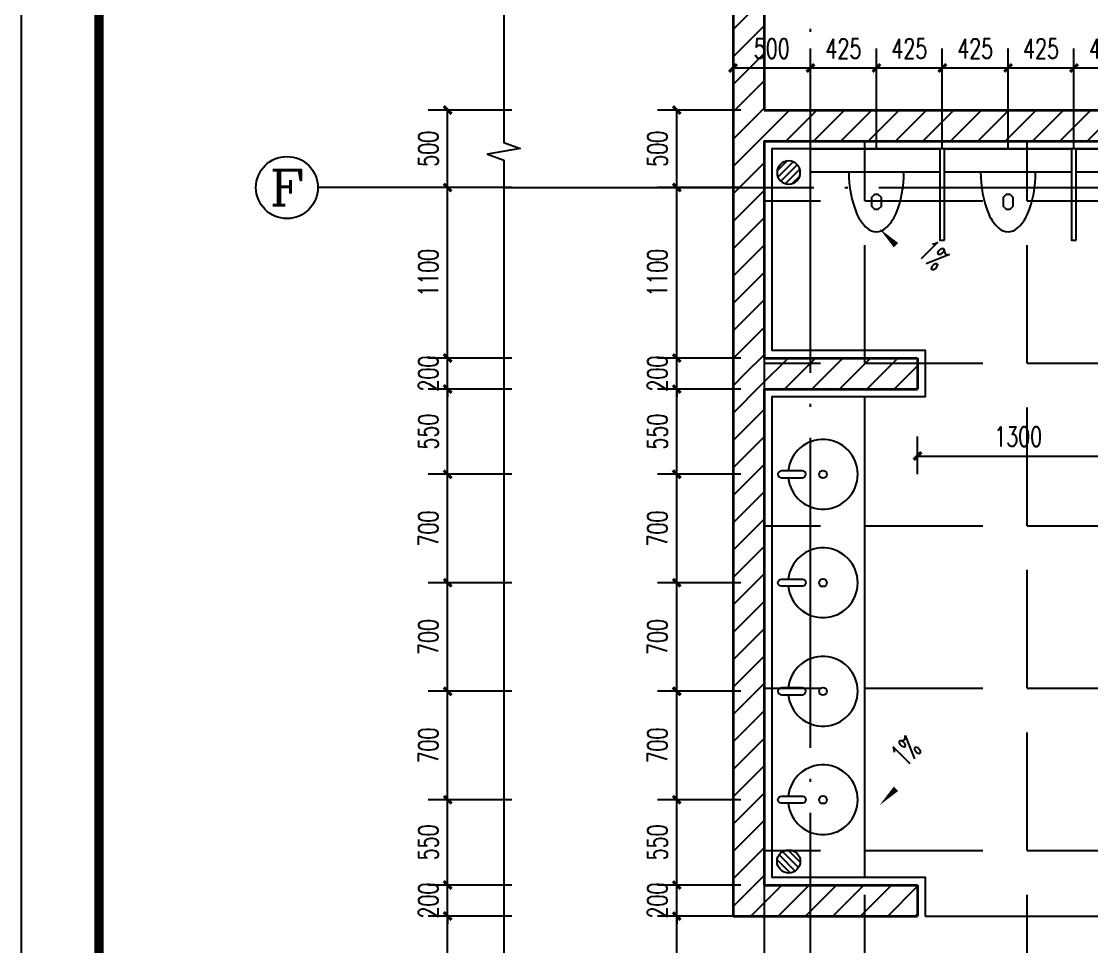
# Model space of a CAD drawing. Header units: millimetres. Extents: x 434053 to 1059003, y -2417481 to 936527.
# Drawn here: x 528801 to 535707, y -2122683 to -2116714 of the extents above; entities that cross this region are included whole.
import ezdxf
from ezdxf.enums import TextEntityAlignment as Align

# ---------------------------------------------------------------- set-up
doc = ezdxf.new("R2010")
doc.units = ezdxf.units.MM
doc.header["$LTSCALE"] = 1000
doc.header["$MEASUREMENT"] = 0
doc.linetypes.add('DOTE', pattern=[2.42, 2, -0.2, 0.02, -0.2])
doc.layers.get('Defpoints').update_dxf_attribs({"color": 6})
for name, color, linetype in [('A-ANNO-DIMS', 3, 'Continuous'), ('A-ANNO-TTLB', 7, 'Continuous'), ('A-AXIS', 16, 'DOTE'), ('A-WALL-PATT', 8, 'Continuous'), ('AXIS', 3, 'Continuous'), ('AXIS_TEXT', 7, 'Continuous'), ('DIM_SYMB', 3, 'Continuous'), ('fur2023', 252, 'Continuous'), ('PUB_TEXT', 7, 'Continuous'), ('STAIR', 2, 'Continuous'), ('建筑-楼板开洞', 251, 'Continuous')]:
    doc.layers.add(name, color=color, linetype=linetype)
doc.layers.add('A-WALL', color=5, linetype='Continuous', lineweight=35)
doc.styles.add('_TCH_AXIS', font='COMPLEX', dxfattribs={"bigfont": 'GBCBIG'})
doc.styles.add('_TCH_DIM', font='SIMPLEX.shx', dxfattribs={"width": 0.8, "height": 3, "bigfont": 'GBCBIG.shx'})
doc.styles.add('_TCH_DIM_T3', font='SIMPLEX', dxfattribs={"width": 0.705882, "bigfont": 'GBCBIG'})
doc.styles.add('COMPLEX', font='COMPLEX')
doc.dimstyles.new('_TCH_ARCH&&50', dxfattribs={"dimtxt": 127.5, "dimasz": 50, "dimexe": 125, "dimexo": 150, "dimgap": 61.25, "dimtad": 1, "dimdec": 0, "dimzin": 0, "dimdsep": 46, "dimtxsty": '_TCH_DIM_T3', "dimblk": 'ARCHTICK', "dimcen": 0.09, "dimclrt": 7, "dimazin": 2, "dimtfac": 1, "dimtdec": 0, "dimtix": 1, "dimtmove": 2, "dimatfit": 3, "dimfxl": 1, "dimtolj": 1, "dimtzin": 0, "dimarcsym": 0})
pattern_1 = [(45, (-1713816.56, -1462893.01), (-88.388383, 88.388383), [])]

# ---------------------------------------------------------------- blocks, each defined once
blk = doc.blocks.new('asdfdfsdh')
at = {"layer": 'A-ANNO-TTLB'}
blk.add_lwpolyline([(0, 42050), (29700, 42050), (29700, 0), (0, 0)], close=True, dxfattribs=at)
at = {"layer": 'A-ANNO-TTLB', "const_width": 60}
blk.add_lwpolyline([(500, 40800), (500, 500), (29200, 500), (29200, 40800)], close=True, dxfattribs=at)
blk = doc.blocks.new('dgsdgadffA$C0C2312E7')
blk.add_lwpolyline([(177.5, 0, 0.098836), (125.5, 272.2, 0.0609), (125.5, 272.2, 0.102065), (59, 362.4, 0.185058), (0, 385, 0.185058), (-59, 362.4, 0.102065), (-125.5, 272.2, 0.0609), (-125.5, 272.2, 0.098836), (-177.5, 0)], format="xyb", close=True)
blk.add_lwpolyline([(30, 162.5), (10, 142.5), (-10, 142.5), (-30, 162.5), (-30, 222.5), (-10, 242.5), (10, 242.5), (30, 222.5)], close=True)
blk = doc.blocks.new('adfadfd')
at = {"layer": 'fur2023'}
blk.add_line((-4625.1, 19770), (-3425.1, 19770), dxfattribs=at)
blk.add_lwpolyline([(-265.1, 24720), (-5615.1, 24720), (-5615.1, 23420), (-4625.1, 23420), (-4625.1, 23120), (-5615.1, 23120), (-5615.1, 20020), (-4625.1, 20020), (-4625.1, 19770)], dxfattribs=at)
for points in [[(-5365.1, 24720), (-4530.1, 24720), (-4530.1, 24570), (-5365.1, 24570)], [(-4500.1, 24130), (-4500.1, 24720), (-4530.1, 24720), (-4530.1, 24130)], [(-4500.1, 24720), (-3680.1, 24720), (-3680.1, 24570), (-4500.1, 24570)], [(-3650.1, 24130), (-3650.1, 24720), (-3680.1, 24720), (-3680.1, 24130)], [(-3650.1, 24720), (-2830.1, 24720), (-2830.1, 24570), (-3650.1, 24570)], [(-5615.1, 20020), (-5015.1, 20020), (-5015.1, 23120), (-5615.1, 23120)]]:
    blk.add_lwpolyline(points, close=True, dxfattribs=at)
for points in [[(-5552.6, 22597.5), (-5417.6, 22597.5, 1), (-5417.6, 22642.5), (-5552.6, 22642.5, 1)], [(-5552.6, 21942.5), (-5417.6, 21942.5, -1), (-5417.6, 21897.5), (-5552.6, 21897.5, -1)], [(-5552.6, 21197.5), (-5417.6, 21197.5, 1), (-5417.6, 21242.5), (-5552.6, 21242.5, 1)], [(-5552.6, 20542.5), (-5417.6, 20542.5, -1), (-5417.6, 20497.5), (-5552.6, 20497.5, -1)]]:
    blk.add_lwpolyline(points, format="xyb", close=True, dxfattribs=at)
for centre in [(-5285.1, 22620), (-5285.1, 21920), (-5285.1, 21220), (-5285.1, 20520)]:
    blk.add_circle(centre, 25, dxfattribs=at)
for centre in [(-5285.1, 22620), (-5285.1, 21920), (-5285.1, 21220), (-5285.1, 20520)]:
    blk.add_arc(centre, 225, 185.73917, 174.26083, dxfattribs=at)
at = {"layer": 'fur2023', "rotation": 180}
for p in [(-4940.1, 24570), (-4090.1, 24570)]:
    blk.add_blockref('dgsdgadffA$C0C2312E7', p, dxfattribs=at)
blk = doc.blocks.new('_AXISO')
blk.add_circle((0, 0), 0.5)
at = {"layer": 'AXIS_TEXT', "style": 'COMPLEX', "width": 1.041667}
blk.add_attdef('A', text='', height=0.56, dxfattribs=at).set_placement((-0.25, -0.28), (0.25, -0.28), align=Align.FIT)
blk = doc.blocks.new('adadgsfgh')
at = {"layer": 'A-AXIS'}
for p, q in [((-8450.7, -859), (-8450.7, 16732.8)), ((-10429.1, 14856.3), (626, 14856.3))]:
    blk.add_line(p, q, dxfattribs=at)
at = {"layer": 'AXIS'}
blk.add_line((-10429.1, 14856.3), (-11629.1, 14856.3), dxfattribs=at)
at = {"layer": 'DIM_SYMB'}
blk.add_lwpolyline([(-10429.1, 16732.8), (-10429.1, 15146.2), (-10324.1, 15108), (-10534.1, 15071), (-10429.1, 15033.7), (-10429.1, -859), (-1780.9, -859), (-1742.7, -928.2), (-1705.7, -808.3), (-1668.4, -859), (626, -859), (626, 15033.7), (532.3, 15071), (707, 15103.5), (626, 15146.2), (626, 16732.8), (-1668.4, 16732.8), (-1705.7, 16827.8), (-1742.7, 16654.5), (-1780.9, 16732.8), (-10429.1, 16732.8)], dxfattribs=at)
at = {"layer": 'AXIS'}
ref = blk.add_blockref('_AXISO', (-11829.1, 14856.3), dxfattribs=dict(at, xscale=400, yscale=400, zscale=400))
ref.add_attrib('A', 'F', dxfattribs={"layer": 'AXIS_TEXT', "height": 226.3, "style": '_TCH_AXIS', "width": 1.3125}).set_placement((-11942.2, 14743.1), (-11715.9, 14743.1), align=Align.FIT)
blk = doc.blocks.new('fdshf')
at = {"layer": 'STAIR'}
h = blk.add_hatch(dxfattribs=at)
h.set_pattern_fill('ANSI31', color=8, scale=20, style=0)
h.set_pattern_definition([(45, (-83487.75, 15410.437), (-22.45064, 22.45064), [])])
edge = h.paths.add_edge_path()
edge.add_arc((0, 0), 75, 0, 360)
blk.add_circle((0, 0), 75, dxfattribs=at)
blk = doc.blocks.new('_ArchTick')
at = {"color": 0, "linetype": 'ByBlock', "const_width": 0.4}
blk.add_lwpolyline([(-0.5, -0.5), (0.5, 0.5)], dxfattribs=at)
blk = doc.blocks.new('*D705')
at = {"layer": 'A-ANNO-DIMS', "color": 0, "lineweight": -2, "transparency": 16777216}
for p, q in [((531964.5, -2117286.2), (531426.4, -2117286.2)), ((531551.4, -2117786.2), (531551.4, -2117286.2)), ((531964.5, -2117786.2), (531426.4, -2117786.2))]:
    blk.add_line(p, q, dxfattribs=at)
at = {"layer": 'Defpoints', "color": 0, "transparency": 16777216}
for p in [(531551.4, -2117286.2), (532114.5, -2117286.2), (532114.5, -2117786.2)]:
    blk.add_point(p, dxfattribs=at)
at = {"layer": 'A-ANNO-DIMS', "color": 0, "lineweight": -2, "transparency": 16777216, "xscale": 50, "yscale": 50, "zscale": 50}
for p, rotation in [((531551.4, -2117286.2), 90), ((531551.4, -2117786.2), 270)]:
    blk.add_blockref('_ArchTick', p, dxfattribs=dict(at, rotation=rotation))
at = {"layer": 'A-ANNO-DIMS', "color": 7, "transparency": 16777216, "insert": (531426.4, -2117536.2), "char_height": 127.5, "attachment_point": 5, "rotation": 90, "style": '_TCH_DIM_T3'}
blk.add_mtext('\\A1;500', dxfattribs=at)
blk = doc.blocks.new('*D706')
at = {"layer": 'A-ANNO-DIMS', "color": 0, "lineweight": -2, "transparency": 16777216}
for p, q in [((531964.5, -2117786.2), (531426.4, -2117786.2)), ((531551.4, -2118886.2), (531551.4, -2117786.2)), ((531964.5, -2118886.2), (531426.4, -2118886.2))]:
    blk.add_line(p, q, dxfattribs=at)
at = {"layer": 'Defpoints', "color": 0, "transparency": 16777216}
for p in [(531551.4, -2117786.2), (532114.5, -2117786.2), (532114.5, -2118886.2)]:
    blk.add_point(p, dxfattribs=at)
at = {"layer": 'A-ANNO-DIMS', "color": 0, "lineweight": -2, "transparency": 16777216, "xscale": 50, "yscale": 50, "zscale": 50}
for p, rotation in [((531551.4, -2117786.2), 90), ((531551.4, -2118886.2), 270)]:
    blk.add_blockref('_ArchTick', p, dxfattribs=dict(at, rotation=rotation))
at = {"layer": 'A-ANNO-DIMS', "color": 7, "transparency": 16777216, "insert": (531426.4, -2118336.2), "char_height": 127.5, "attachment_point": 5, "rotation": 90, "style": '_TCH_DIM_T3'}
blk.add_mtext('\\A1;1100', dxfattribs=at)
blk = doc.blocks.new('*D707')
at = {"layer": 'A-ANNO-DIMS', "color": 0, "lineweight": -2, "transparency": 16777216}
for p, q in [((531551.4, -2118886.2), (531551.4, -2118836.2)), ((531964.5, -2118886.2), (531426.4, -2118886.2)), ((531551.4, -2119086.2), (531551.4, -2118886.2)), ((531964.5, -2119086.2), (531426.4, -2119086.2)), ((531551.4, -2119086.2), (531551.4, -2119136.2))]:
    blk.add_line(p, q, dxfattribs=at)
at = {"layer": 'Defpoints', "color": 0, "transparency": 16777216}
for p in [(531551.4, -2118886.2), (532114.5, -2118886.2), (532114.5, -2119086.2)]:
    blk.add_point(p, dxfattribs=at)
at = {"layer": 'A-ANNO-DIMS', "color": 0, "lineweight": -2, "transparency": 16777216, "xscale": 50, "yscale": 50, "zscale": 50}
for p, rotation in [((531551.4, -2118886.2), 270), ((531551.4, -2119086.2), 90)]:
    blk.add_blockref('_ArchTick', p, dxfattribs=dict(at, rotation=rotation))
at = {"layer": 'A-ANNO-DIMS', "color": 7, "transparency": 16777216, "insert": (531426.4, -2118986.2), "char_height": 127.5, "attachment_point": 5, "rotation": 90, "style": '_TCH_DIM_T3'}
blk.add_mtext('\\A1;200', dxfattribs=at)
blk = doc.blocks.new('*D708')
at = {"layer": 'A-ANNO-DIMS', "color": 0, "lineweight": -2, "transparency": 16777216}
for p, q in [((531964.5, -2119086.2), (531426.4, -2119086.2)), ((531551.4, -2119636.2), (531551.4, -2119086.2)), ((531964.5, -2119636.2), (531426.4, -2119636.2))]:
    blk.add_line(p, q, dxfattribs=at)
at = {"layer": 'Defpoints', "color": 0, "transparency": 16777216}
for p in [(531551.4, -2119086.2), (532114.5, -2119086.2), (532114.5, -2119636.2)]:
    blk.add_point(p, dxfattribs=at)
at = {"layer": 'A-ANNO-DIMS', "color": 0, "lineweight": -2, "transparency": 16777216, "xscale": 50, "yscale": 50, "zscale": 50}
for p, rotation in [((531551.4, -2119086.2), 90), ((531551.4, -2119636.2), 270)]:
    blk.add_blockref('_ArchTick', p, dxfattribs=dict(at, rotation=rotation))
at = {"layer": 'A-ANNO-DIMS', "color": 7, "transparency": 16777216, "insert": (531426.4, -2119361.2), "char_height": 127.5, "attachment_point": 5, "rotation": 90, "style": '_TCH_DIM_T3'}
blk.add_mtext('\\A1;550', dxfattribs=at)
blk = doc.blocks.new('*D709')
at = {"layer": 'A-ANNO-DIMS', "color": 0, "lineweight": -2, "transparency": 16777216}
for p, q in [((531964.5, -2119636.2), (531426.4, -2119636.2)), ((531551.4, -2120336.2), (531551.4, -2119636.2)), ((531964.5, -2120336.2), (531426.4, -2120336.2))]:
    blk.add_line(p, q, dxfattribs=at)
at = {"layer": 'Defpoints', "color": 0, "transparency": 16777216}
for p in [(531551.4, -2119636.2), (532114.5, -2119636.2), (532114.5, -2120336.2)]:
    blk.add_point(p, dxfattribs=at)
at = {"layer": 'A-ANNO-DIMS', "color": 0, "lineweight": -2, "transparency": 16777216, "xscale": 50, "yscale": 50, "zscale": 50}
for p, rotation in [((531551.4, -2119636.2), 90), ((531551.4, -2120336.2), 270)]:
    blk.add_blockref('_ArchTick', p, dxfattribs=dict(at, rotation=rotation))
at = {"layer": 'A-ANNO-DIMS', "color": 7, "transparency": 16777216, "insert": (531426.4, -2119986.2), "char_height": 127.5, "attachment_point": 5, "rotation": 90, "style": '_TCH_DIM_T3'}
blk.add_mtext('\\A1;700', dxfattribs=at)
blk = doc.blocks.new('*D710')
at = {"layer": 'A-ANNO-DIMS', "color": 0, "lineweight": -2, "transparency": 16777216}
for p, q in [((531964.5, -2120336.2), (531426.4, -2120336.2)), ((531551.4, -2121036.2), (531551.4, -2120336.2)), ((531964.5, -2121036.2), (531426.4, -2121036.2))]:
    blk.add_line(p, q, dxfattribs=at)
at = {"layer": 'Defpoints', "color": 0, "transparency": 16777216}
for p in [(531551.4, -2120336.2), (532114.5, -2120336.2), (532114.5, -2121036.2)]:
    blk.add_point(p, dxfattribs=at)
at = {"layer": 'A-ANNO-DIMS', "color": 0, "lineweight": -2, "transparency": 16777216, "xscale": 50, "yscale": 50, "zscale": 50}
for p, rotation in [((531551.4, -2120336.2), 90), ((531551.4, -2121036.2), 270)]:
    blk.add_blockref('_ArchTick', p, dxfattribs=dict(at, rotation=rotation))
at = {"layer": 'A-ANNO-DIMS', "color": 7, "transparency": 16777216, "insert": (531426.4, -2120686.2), "char_height": 127.5, "attachment_point": 5, "rotation": 90, "style": '_TCH_DIM_T3'}
blk.add_mtext('\\A1;700', dxfattribs=at)
blk = doc.blocks.new('*D711')
at = {"layer": 'A-ANNO-DIMS', "color": 0, "lineweight": -2, "transparency": 16777216}
for p, q in [((531964.5, -2121036.2), (531426.4, -2121036.2)), ((531551.4, -2121736.2), (531551.4, -2121036.2)), ((531964.5, -2121736.2), (531426.4, -2121736.2))]:
    blk.add_line(p, q, dxfattribs=at)
at = {"layer": 'Defpoints', "color": 0, "transparency": 16777216}
for p in [(531551.4, -2121036.2), (532114.5, -2121036.2), (532114.5, -2121736.2)]:
    blk.add_point(p, dxfattribs=at)
at = {"layer": 'A-ANNO-DIMS', "color": 0, "lineweight": -2, "transparency": 16777216, "xscale": 50, "yscale": 50, "zscale": 50}
for p, rotation in [((531551.4, -2121036.2), 90), ((531551.4, -2121736.2), 270)]:
    blk.add_blockref('_ArchTick', p, dxfattribs=dict(at, rotation=rotation))
at = {"layer": 'A-ANNO-DIMS', "color": 7, "transparency": 16777216, "insert": (531426.4, -2121386.2), "char_height": 127.5, "attachment_point": 5, "rotation": 90, "style": '_TCH_DIM_T3'}
blk.add_mtext('\\A1;700', dxfattribs=at)
blk = doc.blocks.new('*D712')
at = {"layer": 'A-ANNO-DIMS', "color": 0, "lineweight": -2, "transparency": 16777216}
for p, q in [((531964.5, -2121736.2), (531426.4, -2121736.2)), ((531551.4, -2122286.2), (531551.4, -2121736.2)), ((531964.5, -2122286.2), (531426.4, -2122286.2))]:
    blk.add_line(p, q, dxfattribs=at)
at = {"layer": 'Defpoints', "color": 0, "transparency": 16777216}
for p in [(531551.4, -2121736.2), (532114.5, -2121736.2), (532114.5, -2122286.2)]:
    blk.add_point(p, dxfattribs=at)
at = {"layer": 'A-ANNO-DIMS', "color": 0, "lineweight": -2, "transparency": 16777216, "xscale": 50, "yscale": 50, "zscale": 50}
for p, rotation in [((531551.4, -2121736.2), 90), ((531551.4, -2122286.2), 270)]:
    blk.add_blockref('_ArchTick', p, dxfattribs=dict(at, rotation=rotation))
at = {"layer": 'A-ANNO-DIMS', "color": 7, "transparency": 16777216, "insert": (531426.4, -2122011.2), "char_height": 127.5, "attachment_point": 5, "rotation": 90, "style": '_TCH_DIM_T3'}
blk.add_mtext('\\A1;550', dxfattribs=at)
blk = doc.blocks.new('*D713')
at = {"layer": 'A-ANNO-DIMS', "color": 0, "lineweight": -2, "transparency": 16777216}
for p, q in [((531964.5, -2122286.2), (531426.4, -2122286.2)), ((531551.4, -2122286.2), (531551.4, -2122236.2)), ((531551.4, -2122486.2), (531551.4, -2122286.2)), ((531964.5, -2122486.2), (531426.4, -2122486.2)), ((531551.4, -2122486.2), (531551.4, -2122536.2))]:
    blk.add_line(p, q, dxfattribs=at)
at = {"layer": 'Defpoints', "color": 0, "transparency": 16777216}
for p in [(531551.4, -2122286.2), (532114.5, -2122286.2), (532114.5, -2122486.2)]:
    blk.add_point(p, dxfattribs=at)
at = {"layer": 'A-ANNO-DIMS', "color": 0, "lineweight": -2, "transparency": 16777216, "xscale": 50, "yscale": 50, "zscale": 50}
for p, rotation in [((531551.4, -2122286.2), 270), ((531551.4, -2122486.2), 90)]:
    blk.add_blockref('_ArchTick', p, dxfattribs=dict(at, rotation=rotation))
at = {"layer": 'A-ANNO-DIMS', "color": 7, "transparency": 16777216, "insert": (531426.4, -2122386.2), "char_height": 127.5, "attachment_point": 5, "rotation": 90, "style": '_TCH_DIM_T3'}
blk.add_mtext('\\A1;200', dxfattribs=at)
blk = doc.blocks.new('*D714')
at = {"layer": 'A-ANNO-DIMS', "color": 0, "lineweight": -2, "transparency": 16777216}
for p, q in [((531964.5, -2122486.2), (531426.4, -2122486.2)), ((531551.4, -2123736.2), (531551.4, -2122486.2)), ((531964.5, -2123736.2), (531426.4, -2123736.2))]:
    blk.add_line(p, q, dxfattribs=at)
at = {"layer": 'Defpoints', "color": 0, "transparency": 16777216}
for p in [(531551.4, -2122486.2), (532114.5, -2122486.2), (532114.5, -2123736.2)]:
    blk.add_point(p, dxfattribs=at)
at = {"layer": 'A-ANNO-DIMS', "color": 0, "lineweight": -2, "transparency": 16777216, "xscale": 50, "yscale": 50, "zscale": 50}
for p, rotation in [((531551.4, -2122486.2), 90), ((531551.4, -2123736.2), 270)]:
    blk.add_blockref('_ArchTick', p, dxfattribs=dict(at, rotation=rotation))
at = {"layer": 'A-ANNO-DIMS', "color": 7, "transparency": 16777216, "insert": (531426.4, -2123111.2), "char_height": 127.5, "attachment_point": 5, "rotation": 90, "style": '_TCH_DIM_T3'}
blk.add_mtext('\\A1;1250', dxfattribs=at)
blk = doc.blocks.new('*D769')
at = {"layer": 'A-ANNO-DIMS', "color": 0, "lineweight": -2, "transparency": 16777216}
for p, q in [((534582.9, -2119636.2), (534582.9, -2119393.5)), ((535882.9, -2119636.2), (535882.9, -2119393.5)), ((534582.9, -2119518.5), (535882.9, -2119518.5))]:
    blk.add_line(p, q, dxfattribs=at)
at = {"layer": 'Defpoints', "color": 0, "transparency": 16777216}
for p in [(535882.9, -2119518.5), (534582.9, -2119786.2), (535882.9, -2119786.2)]:
    blk.add_point(p, dxfattribs=at)
at = {"layer": 'A-ANNO-DIMS', "color": 0, "lineweight": -2, "transparency": 16777216, "xscale": 50, "yscale": 50, "zscale": 50, "rotation": 180}
blk.add_blockref('_ArchTick', (534582.9, -2119518.5), dxfattribs=at)
at = {"layer": 'A-ANNO-DIMS', "color": 0, "lineweight": -2, "transparency": 16777216, "xscale": 50, "yscale": 50, "zscale": 50}
blk.add_blockref('_ArchTick', (535882.9, -2119518.5), dxfattribs=at)
at = {"layer": 'A-ANNO-DIMS', "color": 7, "transparency": 16777216, "insert": (535232.9, -2119393.5), "char_height": 127.5, "attachment_point": 5, "style": '_TCH_DIM_T3'}
blk.add_mtext('\\A1;1300', dxfattribs=at)
blk = doc.blocks.new('*D783')
at = {"layer": 'A-ANNO-DIMS', "color": 0, "lineweight": -2, "transparency": 16777216}
for p, q in [((533442.9, -2117286.2), (532904.8, -2117286.2)), ((533029.8, -2117786.2), (533029.8, -2117286.2)), ((533442.9, -2117786.2), (532904.8, -2117786.2))]:
    blk.add_line(p, q, dxfattribs=at)
at = {"layer": 'Defpoints', "color": 0, "transparency": 16777216}
for p in [(533029.8, -2117286.2), (533592.9, -2117286.2), (533592.9, -2117786.2)]:
    blk.add_point(p, dxfattribs=at)
at = {"layer": 'A-ANNO-DIMS', "color": 0, "lineweight": -2, "transparency": 16777216, "xscale": 50, "yscale": 50, "zscale": 50}
for p, rotation in [((533029.8, -2117286.2), 90), ((533029.8, -2117786.2), 270)]:
    blk.add_blockref('_ArchTick', p, dxfattribs=dict(at, rotation=rotation))
at = {"layer": 'A-ANNO-DIMS', "color": 7, "transparency": 16777216, "insert": (532904.8, -2117536.2), "char_height": 127.5, "attachment_point": 5, "rotation": 90, "style": '_TCH_DIM_T3'}
blk.add_mtext('\\A1;500', dxfattribs=at)
blk = doc.blocks.new('*D784')
at = {"layer": 'A-ANNO-DIMS', "color": 0, "lineweight": -2, "transparency": 16777216}
for p, q in [((533442.9, -2117786.2), (532904.8, -2117786.2)), ((533029.8, -2118886.2), (533029.8, -2117786.2)), ((533442.9, -2118886.2), (532904.8, -2118886.2))]:
    blk.add_line(p, q, dxfattribs=at)
at = {"layer": 'Defpoints', "color": 0, "transparency": 16777216}
for p in [(533029.8, -2117786.2), (533592.9, -2117786.2), (533592.9, -2118886.2)]:
    blk.add_point(p, dxfattribs=at)
at = {"layer": 'A-ANNO-DIMS', "color": 0, "lineweight": -2, "transparency": 16777216, "xscale": 50, "yscale": 50, "zscale": 50}
for p, rotation in [((533029.8, -2117786.2), 90), ((533029.8, -2118886.2), 270)]:
    blk.add_blockref('_ArchTick', p, dxfattribs=dict(at, rotation=rotation))
at = {"layer": 'A-ANNO-DIMS', "color": 7, "transparency": 16777216, "insert": (532904.8, -2118336.2), "char_height": 127.5, "attachment_point": 5, "rotation": 90, "style": '_TCH_DIM_T3'}
blk.add_mtext('\\A1;1100', dxfattribs=at)
blk = doc.blocks.new('*D785')
at = {"layer": 'A-ANNO-DIMS', "color": 0, "lineweight": -2, "transparency": 16777216}
for p, q in [((533029.8, -2118886.2), (533029.8, -2118836.2)), ((533442.9, -2118886.2), (532904.8, -2118886.2)), ((533029.8, -2119086.2), (533029.8, -2118886.2)), ((533442.9, -2119086.2), (532904.8, -2119086.2)), ((533029.8, -2119086.2), (533029.8, -2119136.2))]:
    blk.add_line(p, q, dxfattribs=at)
at = {"layer": 'Defpoints', "color": 0, "transparency": 16777216}
for p in [(533029.8, -2118886.2), (533592.9, -2118886.2), (533592.9, -2119086.2)]:
    blk.add_point(p, dxfattribs=at)
at = {"layer": 'A-ANNO-DIMS', "color": 0, "lineweight": -2, "transparency": 16777216, "xscale": 50, "yscale": 50, "zscale": 50}
for p, rotation in [((533029.8, -2118886.2), 270), ((533029.8, -2119086.2), 90)]:
    blk.add_blockref('_ArchTick', p, dxfattribs=dict(at, rotation=rotation))
at = {"layer": 'A-ANNO-DIMS', "color": 7, "transparency": 16777216, "insert": (532904.8, -2118986.2), "char_height": 127.5, "attachment_point": 5, "rotation": 90, "style": '_TCH_DIM_T3'}
blk.add_mtext('\\A1;200', dxfattribs=at)
blk = doc.blocks.new('*D786')
at = {"layer": 'A-ANNO-DIMS', "color": 0, "lineweight": -2, "transparency": 16777216}
for p, q in [((533442.9, -2119086.2), (532904.8, -2119086.2)), ((533029.8, -2119636.2), (533029.8, -2119086.2)), ((533442.9, -2119636.2), (532904.8, -2119636.2))]:
    blk.add_line(p, q, dxfattribs=at)
at = {"layer": 'Defpoints', "color": 0, "transparency": 16777216}
for p in [(533029.8, -2119086.2), (533592.9, -2119086.2), (533592.9, -2119636.2)]:
    blk.add_point(p, dxfattribs=at)
at = {"layer": 'A-ANNO-DIMS', "color": 0, "lineweight": -2, "transparency": 16777216, "xscale": 50, "yscale": 50, "zscale": 50}
for p, rotation in [((533029.8, -2119086.2), 90), ((533029.8, -2119636.2), 270)]:
    blk.add_blockref('_ArchTick', p, dxfattribs=dict(at, rotation=rotation))
at = {"layer": 'A-ANNO-DIMS', "color": 7, "transparency": 16777216, "insert": (532904.8, -2119361.2), "char_height": 127.5, "attachment_point": 5, "rotation": 90, "style": '_TCH_DIM_T3'}
blk.add_mtext('\\A1;550', dxfattribs=at)
blk = doc.blocks.new('*D787')
at = {"layer": 'A-ANNO-DIMS', "color": 0, "lineweight": -2, "transparency": 16777216}
for p, q in [((533442.9, -2119636.2), (532904.8, -2119636.2)), ((533029.8, -2120336.2), (533029.8, -2119636.2)), ((533442.9, -2120336.2), (532904.8, -2120336.2))]:
    blk.add_line(p, q, dxfattribs=at)
at = {"layer": 'Defpoints', "color": 0, "transparency": 16777216}
for p in [(533029.8, -2119636.2), (533592.9, -2119636.2), (533592.9, -2120336.2)]:
    blk.add_point(p, dxfattribs=at)
at = {"layer": 'A-ANNO-DIMS', "color": 0, "lineweight": -2, "transparency": 16777216, "xscale": 50, "yscale": 50, "zscale": 50}
for p, rotation in [((533029.8, -2119636.2), 90), ((533029.8, -2120336.2), 270)]:
    blk.add_blockref('_ArchTick', p, dxfattribs=dict(at, rotation=rotation))
at = {"layer": 'A-ANNO-DIMS', "color": 7, "transparency": 16777216, "insert": (532904.8, -2119986.2), "char_height": 127.5, "attachment_point": 5, "rotation": 90, "style": '_TCH_DIM_T3'}
blk.add_mtext('\\A1;700', dxfattribs=at)
blk = doc.blocks.new('*D788')
at = {"layer": 'A-ANNO-DIMS', "color": 0, "lineweight": -2, "transparency": 16777216}
for p, q in [((533442.9, -2120336.2), (532904.8, -2120336.2)), ((533029.8, -2121036.2), (533029.8, -2120336.2)), ((533442.9, -2121036.2), (532904.8, -2121036.2))]:
    blk.add_line(p, q, dxfattribs=at)
at = {"layer": 'Defpoints', "color": 0, "transparency": 16777216}
for p in [(533029.8, -2120336.2), (533592.9, -2120336.2), (533592.9, -2121036.2)]:
    blk.add_point(p, dxfattribs=at)
at = {"layer": 'A-ANNO-DIMS', "color": 0, "lineweight": -2, "transparency": 16777216, "xscale": 50, "yscale": 50, "zscale": 50}
for p, rotation in [((533029.8, -2120336.2), 90), ((533029.8, -2121036.2), 270)]:
    blk.add_blockref('_ArchTick', p, dxfattribs=dict(at, rotation=rotation))
at = {"layer": 'A-ANNO-DIMS', "color": 7, "transparency": 16777216, "insert": (532904.8, -2120686.2), "char_height": 127.5, "attachment_point": 5, "rotation": 90, "style": '_TCH_DIM_T3'}
blk.add_mtext('\\A1;700', dxfattribs=at)
blk = doc.blocks.new('*D789')
at = {"layer": 'A-ANNO-DIMS', "color": 0, "lineweight": -2, "transparency": 16777216}
for p, q in [((533442.9, -2121036.2), (532904.8, -2121036.2)), ((533029.8, -2121736.2), (533029.8, -2121036.2)), ((533442.9, -2121736.2), (532904.8, -2121736.2))]:
    blk.add_line(p, q, dxfattribs=at)
at = {"layer": 'Defpoints', "color": 0, "transparency": 16777216}
for p in [(533029.8, -2121036.2), (533592.9, -2121036.2), (533592.9, -2121736.2)]:
    blk.add_point(p, dxfattribs=at)
at = {"layer": 'A-ANNO-DIMS', "color": 0, "lineweight": -2, "transparency": 16777216, "xscale": 50, "yscale": 50, "zscale": 50}
for p, rotation in [((533029.8, -2121036.2), 90), ((533029.8, -2121736.2), 270)]:
    blk.add_blockref('_ArchTick', p, dxfattribs=dict(at, rotation=rotation))
at = {"layer": 'A-ANNO-DIMS', "color": 7, "transparency": 16777216, "insert": (532904.8, -2121386.2), "char_height": 127.5, "attachment_point": 5, "rotation": 90, "style": '_TCH_DIM_T3'}
blk.add_mtext('\\A1;700', dxfattribs=at)
blk = doc.blocks.new('*D790')
at = {"layer": 'A-ANNO-DIMS', "color": 0, "lineweight": -2, "transparency": 16777216}
for p, q in [((533442.9, -2121736.2), (532904.8, -2121736.2)), ((533029.8, -2122286.2), (533029.8, -2121736.2)), ((533442.9, -2122286.2), (532904.8, -2122286.2))]:
    blk.add_line(p, q, dxfattribs=at)
at = {"layer": 'Defpoints', "color": 0, "transparency": 16777216}
for p in [(533029.8, -2121736.2), (533592.9, -2121736.2), (533592.9, -2122286.2)]:
    blk.add_point(p, dxfattribs=at)
at = {"layer": 'A-ANNO-DIMS', "color": 0, "lineweight": -2, "transparency": 16777216, "xscale": 50, "yscale": 50, "zscale": 50}
for p, rotation in [((533029.8, -2121736.2), 90), ((533029.8, -2122286.2), 270)]:
    blk.add_blockref('_ArchTick', p, dxfattribs=dict(at, rotation=rotation))
at = {"layer": 'A-ANNO-DIMS', "color": 7, "transparency": 16777216, "insert": (532904.8, -2122011.2), "char_height": 127.5, "attachment_point": 5, "rotation": 90, "style": '_TCH_DIM_T3'}
blk.add_mtext('\\A1;550', dxfattribs=at)
blk = doc.blocks.new('*D791')
at = {"layer": 'A-ANNO-DIMS', "color": 0, "lineweight": -2, "transparency": 16777216}
for p, q in [((533442.9, -2122286.2), (532904.8, -2122286.2)), ((533029.8, -2122286.2), (533029.8, -2122236.2)), ((533029.8, -2122486.2), (533029.8, -2122286.2)), ((533442.9, -2122486.2), (532904.8, -2122486.2)), ((533029.8, -2122486.2), (533029.8, -2122536.2))]:
    blk.add_line(p, q, dxfattribs=at)
at = {"layer": 'Defpoints', "color": 0, "transparency": 16777216}
for p in [(533029.8, -2122286.2), (533592.9, -2122286.2), (533592.9, -2122486.2)]:
    blk.add_point(p, dxfattribs=at)
at = {"layer": 'A-ANNO-DIMS', "color": 0, "lineweight": -2, "transparency": 16777216, "xscale": 50, "yscale": 50, "zscale": 50}
for p, rotation in [((533029.8, -2122286.2), 270), ((533029.8, -2122486.2), 90)]:
    blk.add_blockref('_ArchTick', p, dxfattribs=dict(at, rotation=rotation))
at = {"layer": 'A-ANNO-DIMS', "color": 7, "transparency": 16777216, "insert": (532904.8, -2122386.2), "char_height": 127.5, "attachment_point": 5, "rotation": 90, "style": '_TCH_DIM_T3'}
blk.add_mtext('\\A1;200', dxfattribs=at)
blk = doc.blocks.new('*D792')
at = {"layer": 'A-ANNO-DIMS', "color": 0, "lineweight": -2, "transparency": 16777216}
for p, q in [((533442.9, -2122486.2), (532904.8, -2122486.2)), ((533029.8, -2123736.2), (533029.8, -2122486.2)), ((533442.9, -2123736.2), (532904.8, -2123736.2))]:
    blk.add_line(p, q, dxfattribs=at)
at = {"layer": 'Defpoints', "color": 0, "transparency": 16777216}
for p in [(533029.8, -2122486.2), (533592.9, -2122486.2), (533592.9, -2123736.2)]:
    blk.add_point(p, dxfattribs=at)
at = {"layer": 'A-ANNO-DIMS', "color": 0, "lineweight": -2, "transparency": 16777216, "xscale": 50, "yscale": 50, "zscale": 50}
for p, rotation in [((533029.8, -2122486.2), 90), ((533029.8, -2123736.2), 270)]:
    blk.add_blockref('_ArchTick', p, dxfattribs=dict(at, rotation=rotation))
at = {"layer": 'A-ANNO-DIMS', "color": 7, "transparency": 16777216, "insert": (532904.8, -2123111.2), "char_height": 127.5, "attachment_point": 5, "rotation": 90, "style": '_TCH_DIM_T3'}
blk.add_mtext('\\A1;1250', dxfattribs=at)
blk = doc.blocks.new('*D811')
at = {"layer": 'A-ANNO-DIMS', "color": 0, "lineweight": -2, "transparency": 16777216}
for p, q in [((535592.9, -2117540.7), (535592.9, -2116889.8)), ((536017.9, -2117540.7), (536017.9, -2116889.8)), ((535592.9, -2117014.8), (536017.9, -2117014.8))]:
    blk.add_line(p, q, dxfattribs=at)
at = {"layer": 'Defpoints', "color": 0, "transparency": 16777216}
for p in [(536017.9, -2117014.8), (535592.9, -2117690.7), (536017.9, -2117690.7)]:
    blk.add_point(p, dxfattribs=at)
at = {"layer": 'A-ANNO-DIMS', "color": 0, "lineweight": -2, "transparency": 16777216, "xscale": 50, "yscale": 50, "zscale": 50, "rotation": 180}
blk.add_blockref('_ArchTick', (535592.9, -2117014.8), dxfattribs=at)
at = {"layer": 'A-ANNO-DIMS', "color": 0, "lineweight": -2, "transparency": 16777216, "xscale": 50, "yscale": 50, "zscale": 50}
blk.add_blockref('_ArchTick', (536017.9, -2117014.8), dxfattribs=at)
at = {"layer": 'A-ANNO-DIMS', "color": 7, "transparency": 16777216, "insert": (535805.4, -2116889.8), "char_height": 127.5, "attachment_point": 5, "style": '_TCH_DIM_T3'}
blk.add_mtext('\\A1;425', dxfattribs=at)
blk = doc.blocks.new('*D812')
at = {"layer": 'A-ANNO-DIMS', "color": 0, "lineweight": -2, "transparency": 16777216}
for p, q in [((535167.9, -2117540.7), (535167.9, -2116889.8)), ((535592.9, -2117540.7), (535592.9, -2116889.8)), ((535167.9, -2117014.8), (535592.9, -2117014.8))]:
    blk.add_line(p, q, dxfattribs=at)
at = {"layer": 'Defpoints', "color": 0, "transparency": 16777216}
for p in [(535592.9, -2117014.8), (535167.9, -2117690.7), (535592.9, -2117690.7)]:
    blk.add_point(p, dxfattribs=at)
at = {"layer": 'A-ANNO-DIMS', "color": 0, "lineweight": -2, "transparency": 16777216, "xscale": 50, "yscale": 50, "zscale": 50, "rotation": 180}
blk.add_blockref('_ArchTick', (535167.9, -2117014.8), dxfattribs=at)
at = {"layer": 'A-ANNO-DIMS', "color": 0, "lineweight": -2, "transparency": 16777216, "xscale": 50, "yscale": 50, "zscale": 50}
blk.add_blockref('_ArchTick', (535592.9, -2117014.8), dxfattribs=at)
at = {"layer": 'A-ANNO-DIMS', "color": 7, "transparency": 16777216, "insert": (535380.4, -2116889.8), "char_height": 127.5, "attachment_point": 5, "style": '_TCH_DIM_T3'}
blk.add_mtext('\\A1;425', dxfattribs=at)
blk = doc.blocks.new('*D813')
at = {"layer": 'A-ANNO-DIMS', "color": 0, "lineweight": -2, "transparency": 16777216}
for p, q in [((534742.9, -2117540.7), (534742.9, -2116889.8)), ((535167.9, -2117540.7), (535167.9, -2116889.8)), ((534742.9, -2117014.8), (535167.9, -2117014.8))]:
    blk.add_line(p, q, dxfattribs=at)
at = {"layer": 'Defpoints', "color": 0, "transparency": 16777216}
for p in [(535167.9, -2117014.8), (534742.9, -2117690.7), (535167.9, -2117690.7)]:
    blk.add_point(p, dxfattribs=at)
at = {"layer": 'A-ANNO-DIMS', "color": 0, "lineweight": -2, "transparency": 16777216, "xscale": 50, "yscale": 50, "zscale": 50, "rotation": 180}
blk.add_blockref('_ArchTick', (534742.9, -2117014.8), dxfattribs=at)
at = {"layer": 'A-ANNO-DIMS', "color": 0, "lineweight": -2, "transparency": 16777216, "xscale": 50, "yscale": 50, "zscale": 50}
blk.add_blockref('_ArchTick', (535167.9, -2117014.8), dxfattribs=at)
at = {"layer": 'A-ANNO-DIMS', "color": 7, "transparency": 16777216, "insert": (534955.4, -2116889.8), "char_height": 127.5, "attachment_point": 5, "style": '_TCH_DIM_T3'}
blk.add_mtext('\\A1;425', dxfattribs=at)
blk = doc.blocks.new('*D814')
at = {"layer": 'A-ANNO-DIMS', "color": 0, "lineweight": -2, "transparency": 16777216}
for p, q in [((534317.9, -2117540.7), (534317.9, -2116889.8)), ((534742.9, -2117540.7), (534742.9, -2116889.8)), ((534317.9, -2117014.8), (534742.9, -2117014.8))]:
    blk.add_line(p, q, dxfattribs=at)
at = {"layer": 'Defpoints', "color": 0, "transparency": 16777216}
for p in [(534742.9, -2117014.8), (534317.9, -2117690.7), (534742.9, -2117690.7)]:
    blk.add_point(p, dxfattribs=at)
at = {"layer": 'A-ANNO-DIMS', "color": 0, "lineweight": -2, "transparency": 16777216, "xscale": 50, "yscale": 50, "zscale": 50, "rotation": 180}
blk.add_blockref('_ArchTick', (534317.9, -2117014.8), dxfattribs=at)
at = {"layer": 'A-ANNO-DIMS', "color": 0, "lineweight": -2, "transparency": 16777216, "xscale": 50, "yscale": 50, "zscale": 50}
blk.add_blockref('_ArchTick', (534742.9, -2117014.8), dxfattribs=at)
at = {"layer": 'A-ANNO-DIMS', "color": 7, "transparency": 16777216, "insert": (534530.4, -2116889.8), "char_height": 127.5, "attachment_point": 5, "style": '_TCH_DIM_T3'}
blk.add_mtext('\\A1;425', dxfattribs=at)
blk = doc.blocks.new('*D815')
at = {"layer": 'A-ANNO-DIMS', "color": 0, "lineweight": -2, "transparency": 16777216}
for p, q in [((533892.9, -2117540.7), (533892.9, -2116889.8)), ((534317.9, -2117540.7), (534317.9, -2116889.8)), ((533892.9, -2117014.8), (534317.9, -2117014.8))]:
    blk.add_line(p, q, dxfattribs=at)
at = {"layer": 'Defpoints', "color": 0, "transparency": 16777216}
for p in [(534317.9, -2117014.8), (533892.9, -2117690.7), (534317.9, -2117690.7)]:
    blk.add_point(p, dxfattribs=at)
at = {"layer": 'A-ANNO-DIMS', "color": 0, "lineweight": -2, "transparency": 16777216, "xscale": 50, "yscale": 50, "zscale": 50, "rotation": 180}
blk.add_blockref('_ArchTick', (533892.9, -2117014.8), dxfattribs=at)
at = {"layer": 'A-ANNO-DIMS', "color": 0, "lineweight": -2, "transparency": 16777216, "xscale": 50, "yscale": 50, "zscale": 50}
blk.add_blockref('_ArchTick', (534317.9, -2117014.8), dxfattribs=at)
at = {"layer": 'A-ANNO-DIMS', "color": 7, "transparency": 16777216, "insert": (534105.4, -2116889.8), "char_height": 127.5, "attachment_point": 5, "style": '_TCH_DIM_T3'}
blk.add_mtext('\\A1;425', dxfattribs=at)
blk = doc.blocks.new('*D816')
at = {"layer": 'A-ANNO-DIMS', "color": 0, "lineweight": -2, "transparency": 16777216}
for p, q in [((533392.9, -2117540.7), (533392.9, -2116889.8)), ((533892.9, -2117540.7), (533892.9, -2116889.8)), ((533392.9, -2117014.8), (533892.9, -2117014.8))]:
    blk.add_line(p, q, dxfattribs=at)
at = {"layer": 'Defpoints', "color": 0, "transparency": 16777216}
for p in [(533892.9, -2117014.8), (533392.9, -2117690.7), (533892.9, -2117690.7)]:
    blk.add_point(p, dxfattribs=at)
at = {"layer": 'A-ANNO-DIMS', "color": 0, "lineweight": -2, "transparency": 16777216, "xscale": 50, "yscale": 50, "zscale": 50, "rotation": 180}
blk.add_blockref('_ArchTick', (533392.9, -2117014.8), dxfattribs=at)
at = {"layer": 'A-ANNO-DIMS', "color": 0, "lineweight": -2, "transparency": 16777216, "xscale": 50, "yscale": 50, "zscale": 50}
blk.add_blockref('_ArchTick', (533892.9, -2117014.8), dxfattribs=at)
at = {"layer": 'A-ANNO-DIMS', "color": 7, "transparency": 16777216, "insert": (533642.9, -2116889.8), "char_height": 127.5, "attachment_point": 5, "style": '_TCH_DIM_T3'}
blk.add_mtext('\\A1;500', dxfattribs=at)

msp = doc.modelspace()

# ---------------------------------------------------------------- hatches: boundary and pattern name
at = {"layer": 'A-WALL-PATT'}
h = msp.add_hatch(dxfattribs=at)
h.set_pattern_fill('普通砖', color=256, scale=50, style=0)
h.set_pattern_definition(pattern_1)
h.paths.add_polyline_path([(533392.9, -2115909.7), (533392.9, -2117386.2), (533526.2, -2117386.2), (533592.9, -2117286.2), (533592.9, -2115909.7)])
h = msp.add_hatch(dxfattribs=at)
h.set_pattern_fill('普通砖', color=256, scale=50, style=0)
h.set_pattern_definition(pattern_1)
h.paths.add_polyline_path([(539292.9, -2117486.2), (539292.9, -2117286.2), (533592.9, -2117286.2), (533526.2, -2117386.2), (533592.9, -2117486.2)])
h = msp.add_hatch(dxfattribs=at)
h.set_pattern_fill('普通砖', color=256, scale=50, style=0)
h.set_pattern_definition(pattern_1)
h.paths.add_polyline_path([(533526.2, -2117386.2), (533392.9, -2117386.2), (533392.9, -2118986.2), (533526.2, -2118986.2), (533592.9, -2118886.2), (533592.9, -2117486.2)])
h = msp.add_hatch(dxfattribs=at)
h.set_pattern_fill('普通砖', color=256, scale=50, style=0)
h.set_pattern_definition(pattern_1)
h.paths.add_polyline_path([(533526.2, -2118986.2), (533392.9, -2118986.2), (533392.9, -2122486.2), (533592.9, -2122286.2), (533592.9, -2119086.2)])
at = {"layer": '建筑-楼板开洞'}
h = msp.add_hatch(dxfattribs=at)
h.set_pattern_fill('ANGLE', color=256, scale=300)
h.set_pattern_definition([(0, (-12063903.9, -1756399.4), (0, 1047.75), [762, -285.75]), (90, (-12063903.9, -1756399.4), (-1047.75, 6e-14), [762, -285.75])])
h.paths.add_polyline_path([(540892.9, -2117486.2), (533592.9, -2117486.2), (533592.9, -2130686.2), (540892.9, -2130686.2)])

# ---------------------------------------------------------------- linework, layer by layer
msp.add_line((529300.9, -2114754.2), (529300.9, -2151804.2))
at = {"layer": 'A-WALL'}
for p, q in [((533392.9, -2115909.7), (533392.9, -2117386.2)), ((533592.9, -2115909.7), (533592.9, -2117286.2)), ((533592.9, -2117286.2), (539292.9, -2117286.2)), ((533392.9, -2117386.2), (533392.9, -2118986.2)), ((533592.9, -2117486.2), (539292.9, -2117486.2)), ((533592.9, -2117486.2), (533592.9, -2118886.2)), ((533392.9, -2118986.2), (533392.9, -2122486.2)), ((533592.9, -2119086.2), (533592.9, -2122286.2))]:
    msp.add_line(p, q, dxfattribs=at)
at = {"layer": '建筑-楼板开洞'}
msp.add_lwpolyline([(540892.9, -2117486.2), (533592.9, -2117486.2), (533592.9, -2130686.2), (540892.9, -2130686.2)], close=True, dxfattribs=at)

# ---------------------------------------------------------------- block references
msp.add_blockref('asdfdfsdh', (528800.9, -2155554.2))

# ---------------------------------------------------------------- dimensions: what is measured, and where the dimension line sits
at = {"layer": 'A-ANNO-DIMS'}
for p1, p2, picture, middle in [((532114.5, -2117786.2), (532114.5, -2117286.2), '*D705', (531426.4, -2117536.2)), ((533592.9, -2117786.2), (533592.9, -2117286.2), '*D783', (532904.8, -2117536.2)), ((532114.5, -2118886.2), (532114.5, -2117786.2), '*D706', (531426.4, -2118336.2)), ((533592.9, -2118886.2), (533592.9, -2117786.2), '*D784', (532904.8, -2118336.2)), ((532114.5, -2119086.2), (532114.5, -2118886.2), '*D707', (531426.4, -2118986.2)), ((533592.9, -2119086.2), (533592.9, -2118886.2), '*D785', (532904.8, -2118986.2)), ((532114.5, -2119636.2), (532114.5, -2119086.2), '*D708', (531426.4, -2119361.2)), ((533592.9, -2119636.2), (533592.9, -2119086.2), '*D786', (532904.8, -2119361.2)), ((532114.5, -2120336.2), (532114.5, -2119636.2), '*D709', (531426.4, -2119986.2)), ((533592.9, -2120336.2), (533592.9, -2119636.2), '*D787', (532904.8, -2119986.2)), ((532114.5, -2121036.2), (532114.5, -2120336.2), '*D710', (531426.4, -2120686.2)), ((533592.9, -2121036.2), (533592.9, -2120336.2), '*D788', (532904.8, -2120686.2)), ((532114.5, -2121736.2), (532114.5, -2121036.2), '*D711', (531426.4, -2121386.2)), ((533592.9, -2121736.2), (533592.9, -2121036.2), '*D789', (532904.8, -2121386.2)), ((532114.5, -2122286.2), (532114.5, -2121736.2), '*D712', (531426.4, -2122011.2)), ((533592.9, -2122286.2), (533592.9, -2121736.2), '*D790', (532904.8, -2122011.2)), ((532114.5, -2122486.2), (532114.5, -2122286.2), '*D713', (531426.4, -2122386.2)), ((533592.9, -2122486.2), (533592.9, -2122286.2), '*D791', (532904.8, -2122386.2)), ((532114.5, -2123736.2), (532114.5, -2122486.2), '*D714', (531426.4, -2123111.2)), ((533592.9, -2123736.2), (533592.9, -2122486.2), '*D792', (532904.8, -2123111.2))]:
    dim = msp.add_aligned_dim(p1=p1, p2=p2, distance=563, dimstyle='_TCH_ARCH&&50', dxfattribs=at)
    dim.commit()
    dim.dimension.update_dxf_attribs({"geometry": picture, "text_midpoint": middle})

# ---------------------------------------------------------------- next in the draw order: block references
at = {"layer": 'fur2023'}
msp.add_blockref('adfadfd', (539258, -2142256.2), dxfattribs=at)

# ---------------------------------------------------------------- next in the draw order: hatches: boundary and pattern name
at = {"layer": 'A-WALL-PATT'}
h = msp.add_hatch(dxfattribs=at)
h.set_pattern_fill('普通砖', color=256, scale=50, style=0)
h.set_pattern_definition(pattern_1)
h.paths.add_polyline_path([(533526.2, -2118986.2), (533592.9, -2119086.2), (534582.9, -2119086.2), (534582.9, -2118886.2), (533592.9, -2118886.2)])
h = msp.add_hatch(dxfattribs=at)
h.set_pattern_fill('普通砖', color=256, scale=50, style=0)
h.set_pattern_definition(pattern_1)
h.paths.add_polyline_path([(533592.9, -2122286.2), (533392.9, -2122486.2), (534582.9, -2122486.2), (534582.9, -2122286.2)])

# ---------------------------------------------------------------- next in the draw order: linework, layer by layer
at = {"layer": 'A-WALL'}
for p, q in [((533592.9, -2118886.2), (534582.9, -2118886.2)), ((534582.9, -2118886.2), (534582.9, -2119086.2)), ((533592.9, -2119086.2), (534582.9, -2119086.2)), ((533592.9, -2122286.2), (534582.9, -2122286.2)), ((534582.9, -2122286.2), (534582.9, -2122486.2)), ((533392.9, -2122486.2), (534582.9, -2122486.2))]:
    msp.add_line(p, q, dxfattribs=at)
at = {"layer": 'DIM_SYMB'}
for points in [[(534842.9, -2118556.6, 0, 0, 0), (534338.1, -2118051.8, 0, 40, 0), (534444.2, -2118157.9, 0, 0, 0)], [(534842.9, -2121266.9, 0, 0, 0), (534338.1, -2121771.6, 0, 40, 0), (534444.2, -2121665.5, 0, 0, 0)]]:
    msp.add_lwpolyline(points, format="xyseb", dxfattribs=at)

# ---------------------------------------------------------------- next in the draw order: block references
msp.add_blockref('adadgsfgh', (542343.5, -2132642.5))
at = {"layer": 'STAIR', "extrusion": (0, 0, -1), "zscale": -1, "rotation": 89.99999999896684}
msp.add_blockref('fdshf', (-533751.9, -2117689.7), dxfattribs=at)
at = {"layer": 'STAIR', "extrusion": (0, 0, -1), "xscale": -1, "zscale": -1, "rotation": 90.00000000103317}
msp.add_blockref('fdshf', (-533751.9, -2122133.8), dxfattribs=at)

# ---------------------------------------------------------------- next in the draw order: texts
at = {"layer": 'PUB_TEXT', "style": '_TCH_DIM', "width": 0.564706}
for rotation, p in [(315, (534579.5, -2118219)), (45, (534505.3, -2121530.2))]:
    msp.add_text('1%', height=148.75, rotation=rotation, dxfattribs=at).set_placement(p)

# ---------------------------------------------------------------- next in the draw order: dimensions: what is measured, and where the dimension line sits
at = {"layer": 'A-ANNO-DIMS'}
for p1, p2, distance, picture, middle in [((533392.9, -2117690.7), (533892.9, -2117690.7), 675.9, '*D816', (533642.9, -2116889.8)), ((533892.9, -2117690.7), (534317.9, -2117690.7), 675.9, '*D815', (534105.4, -2116889.8)), ((534317.9, -2117690.7), (534742.9, -2117690.7), 675.9, '*D814', (534530.4, -2116889.8)), ((534742.9, -2117690.7), (535167.9, -2117690.7), 675.9, '*D813', (534955.4, -2116889.8)), ((535167.9, -2117690.7), (535592.9, -2117690.7), 675.9, '*D812', (535380.4, -2116889.8)), ((535592.9, -2117690.7), (536017.9, -2117690.7), 675.9, '*D811', (535805.4, -2116889.8)), ((534582.9, -2119786.2), (535882.9, -2119786.2), 267.7, '*D769', (535232.9, -2119393.5))]:
    dim = msp.add_aligned_dim(p1=p1, p2=p2, distance=distance, dimstyle='_TCH_ARCH&&50', dxfattribs=at)
    dim.commit()
    dim.dimension.update_dxf_attribs({"geometry": picture, "text_midpoint": middle})

doc.saveas('drawing.dxf')
